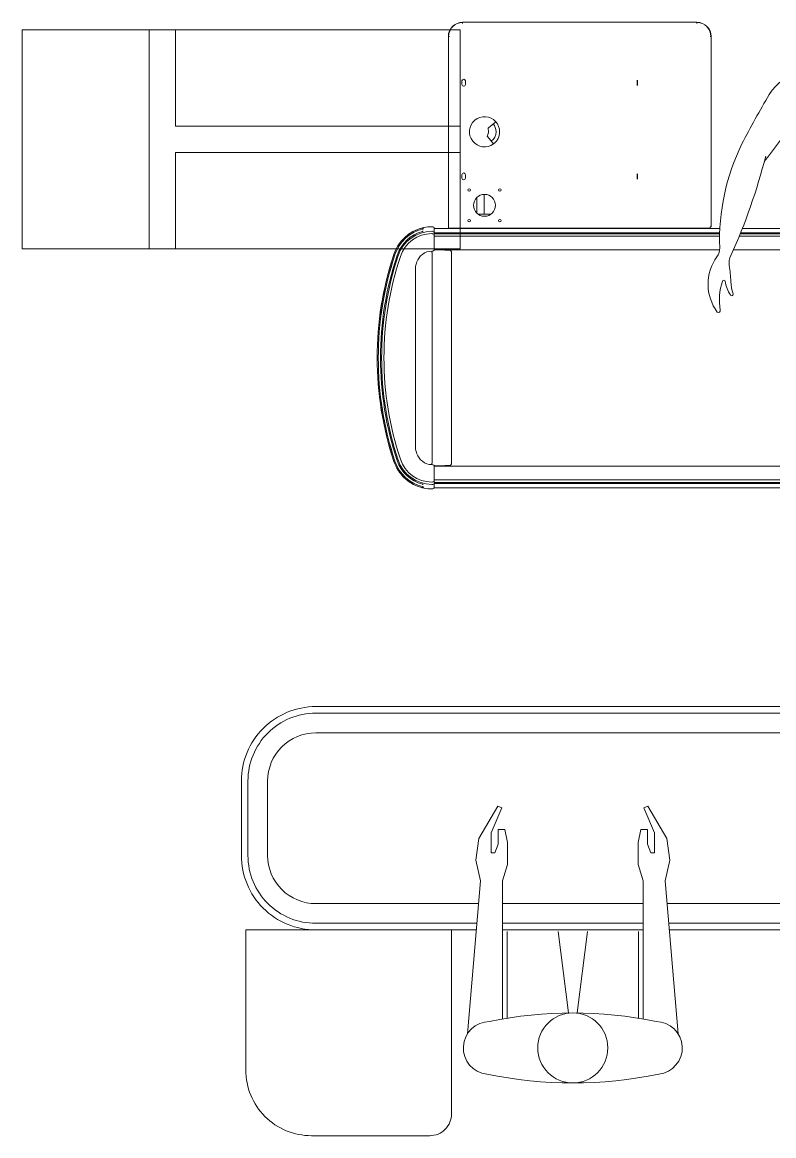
# Model space of a CAD drawing. Header units: millimetres. Extents: x 1653.8 to 1709.6, y 1641.2 to 1683.3.
# Drawn here: x 1700.367 to 1702.083, y 1655.511 to 1658.054 of the extents above; entities that cross this region are included whole.
import ezdxf

# ---------------------------------------------------------------- set-up
doc = ezdxf.new("R2010")
doc.units = ezdxf.units.MM
doc.layers.add('AR_MOBILIARIO', color=1, linetype='Continuous', lineweight=0)
doc.layers.add('CHAPA MODULO PDV', color=7, linetype='Continuous')
doc.layers.add('CHECKOUT', color=7, linetype='Continuous')

# ---------------------------------------------------------------- blocks, each defined once
blk = doc.blocks.new('SE47')
at = {"layer": 'CHAPA MODULO PDV', "color": 7, "linetype": 'Continuous'}
for p, q in [((-686.5, -174.4), (-686.5, -186.3)), ((-686.5, -388.4), (-686.5, -400.3))]:
    blk.add_line(p, q, dxfattribs=at)
blk = doc.blocks.new('ck 2200 ce')
at = {"layer": 'AR_MOBILIARIO'}
for p, q in [((6346577.5, 525705.9), (6346577.3, 525705.8)), ((6346577.3, 525705.5), (6346577.6, 525705.6)), ((6346578, 525703.3), (6346578.4, 525703.4)), ((6346579.6, 525698.4), (6346579.6, 525699.3)), ((6346579.6, 525698.4), (6346580, 525698.5)), ((6347047.8, 525698.5), (6347048.4, 525699.4)), ((6347047.8, 525698.6), (6347048.2, 525698.4)), ((6347048.2, 525698.5), (6347048.2, 525698.5)), ((6347049.5, 525703.5), (6347049.8, 525703.4)), ((6347050.3, 525705.7), (6347050.6, 525705.6)), ((6347050.6, 525705.9), (6347050.4, 525705.9)), ((6346605.3, 525656.5), (6347022.9, 525656.5)), ((6346517.6, 525640.4), (6346517.6, 525641.3)), ((6346514.8, 525618.7), (6346514.8, 525619)), ((6346515.9, 525614.7), (6346515.9, 525614.7)), ((6346527.2, 525614), (6346517.1, 525614)), ((6346517.6, 523286), (6346517.6, 525614)), ((6346525, 525618.7), (6346525, 525619)), ((6346526, 525614.7), (6346526, 525614.7)), ((6346527.1, 523529), (6346527.1, 525614)), ((6346527.2, 525614), (6346529.3, 525614)), ((6346529.5, 525614), (6346529.3, 525614)), ((6346529.4, 523529), (6346529.4, 525614)), ((6346529.5, 525614), (6346532.5, 525614)), ((6346530.5, 525618.7), (6346530.5, 525619)), ((6346531.4, 525614.7), (6346531.4, 525614.7)), ((6346532.5, 525614), (6346561, 525614)), ((6346535.2, 525614), (6346535.2, 524431)), ((6346561, 525614), (6346568, 525614)), ((6346566.7, 525614), (6346566.7, 524431)), ((6346567.6, 525614), (6346567.6, 525611.1)), ((6346567.6, 525611.1), (6346567.6, 525604.7)), ((6346567.6, 525604.7), (6346567.9, 525589.6)), ((6346569.3, 525614.7), (6346569.3, 525614.7)), ((6346570.4, 525619), (6346573.4, 525619)), ((6346570.4, 525618.7), (6346570.4, 525619)), ((6346573.4, 525618.7), (6346573.4, 525619)), ((6346573.4, 525618.3), (6346573.4, 525618.7)), ((6346573.4, 525618.2), (6346573.4, 525618.3)), ((6346573.4, 525618.2), (6347054.8, 525618.2)), ((6347054.8, 525619), (6347057.8, 525619)), ((6347054.8, 525618.7), (6347054.8, 525619)), ((6347054.8, 525618.7), (6347054.8, 525618.3)), ((6347054.8, 525618.3), (6347054.8, 525618.2)), ((6347057.8, 525618.7), (6347057.8, 525619)), ((6347058.9, 525614.7), (6347058.9, 525614.7)), ((6347060.2, 525614), (6347067.2, 525614)), ((6347060.3, 525589.6), (6347060.5, 525602.2)), ((6347060.5, 524962.1), (6347060.5, 525614)), ((6347067.2, 525614), (6347095.6, 525614)), ((6347092, 524962.1), (6347092, 525614)), ((6347095.6, 525614), (6347098.7, 525614)), ((6347096.8, 525614.7), (6347096.8, 525614.7)), ((6347097.4, 525614), (6347097.4, 524961.9)), ((6347097.7, 525618.7), (6347097.7, 525619)), ((6347098.9, 525614), (6347098.7, 525614)), ((6347098.9, 525614), (6347101, 525614)), ((6347099.7, 525614), (6347099.7, 524961.9)), ((6347111, 525614), (6347101, 525614)), ((6347102.2, 525614.7), (6347102.2, 525614.7)), ((6347103.2, 525618.7), (6347103.2, 525619)), ((6347109.7, 525614), (6347109.7, 524961.4)), ((6347112.3, 525614.7), (6347112.3, 525614.7)), ((6347113.4, 525619), (6347113.4, 525618.7)), ((6346566.7, 525596), (6346567.8, 525596)), ((6346567.9, 525589.6), (6346567.9, 525588.7)), ((6346567.9, 525588.7), (6346568, 525579.9)), ((6346574, 525574), (6347054.2, 525574)), ((6347060.2, 525579.9), (6347060.3, 525588.7)), ((6347060.3, 525588.7), (6347060.3, 525589.6)), ((6347060.4, 525596), (6347060.5, 525596)), ((6347110.4, 525581.4), (6347110.4, 524983.9)), ((6347547.9, 525581.4), (6347110.4, 525581.4)), ((6347547.9, 525581.4), (6347547.9, 525579.9)), ((6347547.9, 525578.9), (6347547.9, 525581.4)), ((6347548.1, 525580.9), (6347548.1, 525578.9)), ((6347224.4, 525550.4), (6347232.4, 525550.4)), ((6347438.4, 525550.4), (6347446.4, 525550.4)), ((6347577.9, 525549.1), (6347579.9, 525549.1)), ((6347580.4, 525548.9), (6347577.9, 525548.9)), ((6347580.4, 525548.9), (6347580.2, 525548.9)), ((6347580.4, 525013.9), (6347580.4, 525548.9)), ((6347232.4, 525542.4), (6347224.4, 525542.4)), ((6347446.4, 525542.4), (6347438.4, 525542.4)), ((6347141.9, 525484.6), (6347141.9, 525513.2)), ((6347141.9, 525499.4), (6347187.4, 525499.4)), ((6347180.2, 525516.4), (6347144.5, 525516.4)), ((6347319.7, 525492), (6347302.8, 525478.2)), ((6347329, 525489.6), (6347321.6, 525492.3)), ((6347337.7, 525490.8), (6347330, 525489.5)), ((6347353.4, 525473.2), (6347339.6, 525490.1)), ((6347579.9, 525013.9), (6347577.9, 525013.9)), ((6347579.9, 525013.9), (6347580.4, 525013.9)), ((6347580.4, 525013.9), (6347579.9, 525013.9)), ((6347110.4, 524983.9), (6347112.9, 524983.9)), ((6347111.9, 524983.9), (6347112.2, 524983.9)), ((6347112.9, 524983.9), (6347112.9, 524981.4)), ((6347112.9, 524983.2), (6347112.9, 524982.9)), ((6347112.9, 524981.4), (6347547.9, 524981.4)), ((6347547.9, 524983.9), (6347547.9, 524981.9)), ((6347547.9, 524981.4), (6347547.9, 524981.9)), ((6347547.9, 524981.4), (6347547.9, 524981.9)), ((6347060.5, 524537.8), (6347060.5, 524930.6)), ((6347092, 524485.9), (6347092, 524917.2)), ((6347097.4, 524915), (6347097.4, 524476.5)), ((6347099.7, 524914.1), (6347099.7, 524474.2)), ((6347109.7, 524910.1), (6347109.7, 524482.8))]:
    blk.add_line(p, q, dxfattribs=at)
for centre, radius in [((6347127.4, 525533.9), 3), ((6347162.4, 525498.9), 25), ((6347197.4, 525533.9), 3), ((6347127.4, 525463.9), 3), ((6347197.4, 525463.9), 3)]:
    blk.add_circle(centre, radius, dxfattribs=at)
for centre, radius, start, end in [((6346814.1, 524992.5), 751.5, 71.6747, 108.3465), ((6346814.1, 524992.5), 751.3, 71.676, 108.3465), ((6346814.1, 524992.5), 748.9, 71.6807, 108.3465), ((6346814.1, 524992.5), 743.8, 71.686, 108.3465), ((6346814.1, 524992.5), 741.3, 71.6535, 108.3465), ((6346814.1, 524992.5), 735.9, 71.6535, 108.3465), ((6346606.4, 525619), 88.9, 108.5813, 166.2018), ((6346606.4, 525619), 91.5, 108.5286, 126.9426), ((6346606.4, 525619), 91.3, 108.5401, 122.3285), ((6347021.8, 525619), 83.8, 14.6761, 71.6535), ((6347021.8, 525619), 88.9, 13.9046, 71.6535), ((6347021.8, 525619), 91.5, 13.627, 71.6535), ((6347021.8, 525619), 91.3, 59.0147, 71.6535), ((6346606.4, 525619), 91.5, 130.3239, 166.4535), ((6346606.4, 525619), 91.3, 130.3507, 166.4559), ((6346606.4, 525619), 81.3, 108.3465, 180), ((6346606.4, 525619), 83.8, 108.6391, 165.4572), ((6346606.4, 525619), 75.9, 108.3465, 180), ((6346524.2, 525734.7), 51, 299.4459, 311.3438), ((6346571.1, 525689.9), 13.4, 150.4044, 163.4198), ((6347021.8, 525619), 75.9, 0, 71.6535), ((6347021.8, 525619), 81.3, 0, 71.6535), ((6347057.1, 525689.9), 13.4, 16.5802, 29.5956), ((6347021.8, 525619), 91.3, 57.6483, 58.7242), ((6347104, 525734.7), 51, 228.6562, 240.5541), ((6347021.8, 525619), 91.3, 13.6299, 51.6627), ((6346606.4, 525619), 36, 108.3465, 142.732), ((6346814.1, 524992.5), 696, 107.4581, 108.3465), ((6346814.1, 524992.5), 696, 71.6535, 72.5419), ((6347021.8, 525619), 36, 37.268, 71.6535), ((6346606.4, 525619), 91.6, 168.6865, 180), ((6346562.4, 525628.3), 46.6, 164.9642, 169.4105), ((6346606.4, 525619), 36, 142.732, 180), ((6347021.8, 525619), 36, 0, 37.268), ((6347067.5, 525628.8), 44.8, 10.6058, 15.1734), ((6347021.8, 525619), 91.6, 0, 11.4153), ((6346522.8, 525618.7), 8, 180, 210), ((6346517.1, 525615.5), 1.48, 210, 270), ((6346533.5, 525618.7), 8.54, 179.8693, 207.7648), ((6346527.2, 525615.3), 1.35, 206.8262, 268.817), ((6346539.5, 525618.7), 8.97, 179.8586, 206.3126), ((6346532.6, 525615.3), 1.28, 204.8089, 267.9799), ((6346568, 525615.5), 1.48, 270, 330), ((6346568, 525615.5), 1.49, 270.1609, 282.7723), ((6346562.4, 525618.7), 8, 330, 0), ((6347065.8, 525618.7), 8, 180, 210), ((6347060.2, 525615.5), 1.48, 210, 270), ((6347060.2, 525615.5), 1.49, 257.2295, 269.8373), ((6347095.6, 525615.3), 1.28, 272.0201, 335.1911), ((6347088.7, 525618.7), 8.97, 333.6874, 0.1414), ((6347101, 525615.3), 1.35, 271.183, 333.1738), ((6347094.6, 525618.7), 8.57, 332.2762, 0.0897), ((6347111, 525615.5), 1.48, 270, 330), ((6347105.4, 525618.7), 8, 330, 0), ((6346574, 525580), 6, 181, 270), ((6347054.2, 525580), 6, 270, 359), ((6347547.9, 525548.9), 32.5, 0, 90), ((6347547.9, 525548.9), 30, 89.618, 90), ((6347547.9, 525548.9), 32, 0.3581, 89.6419), ((6347224.4, 525546.4), 4, 90, 270), ((6347232.4, 525546.4), 4, 270, 90), ((6347438.4, 525546.4), 4, 90, 270), ((6347446.4, 525546.4), 4, 270, 90), ((6347547.9, 525548.9), 30, 0, 0.382), ((6347330.4, 525498.9), 34.5, 311.833, 216.8492), ((6347330.4, 525498.9), 34.5, 216.8492, 270), ((6347330.4, 525498.9), 26.5, 216.0963, 270), ((6347320.9, 525490.5), 2, 69.3411, 129.3411), ((6347329.7, 525491.5), 2, 249.3411, 279.3411), ((6347330.4, 525498.9), 26.5, 270, 312.586), ((6347330.4, 525498.9), 34.5, 270, 311.833), ((6347338, 525488.8), 2, 39.3411, 99.3411), ((6347547.9, 525013.9), 32, 270, 0), ((6347547.9, 525013.9), 32.5, 270, 0), ((6346982.1, 524881.8), 106.7, 54.0141, 126.5593), ((6346922.7, 524965.2), 4.73, 149.9172, 277.9383), ((6346946.6, 524821.4), 141, 72.405, 99.5169), ((6347064.2, 524994.8), 32.9, 234.014, 271.8944), ((6347081.9, 524460), 502.2, 63.9074, 91.8942), ((6346959.1, 524934.3), 3.25, 115.3521, 295.3533), ((6347002.7, 524868.6), 82.1, 99.6697, 123.2491), ((6346994, 524822.4), 114, 92.8001, 107.114), ((6346970.6, 525300.1), 364.2, 272.7995, 278.6013), ((6346988.4, 524952.7), 3.21, 279.6696, 71.1408), ((6347031.5, 524907.7), 32.9, 60.458, 101.2606), ((6347605, 526165.6), 1349.7, 245.6145, 255.8446), ((6346303.8, 522970.9), 2182.2, 59.3766, 62.7549), ((6347948.6, 525701.4), 1085.6, 230.8029, 235.6435), ((6347360.9, 524756.7), 106.9, 319.5514, 59.3767)]:
    blk.add_arc(centre, radius, start, end, dxfattribs=at)
at = {"layer": 'AR_MOBILIARIO', "extrusion": (0, 0, -1)}
for centre, major_axis, ratio, start_param, end_param in [((6347097.3, 525615.5), (-3.03, 0.67), 0.109689, 3.463778, 3.739104), ((6347097.7, 525616.2), (-2.66, 1.38), 0.237835, 3.434645, 3.709971)]:
    blk.add_ellipse(centre, major_axis=major_axis, ratio=ratio, start_param=start_param, end_param=end_param, dxfattribs=at)
at = {"layer": 'AR_MOBILIARIO'}
for points, knots in [([(6346578, 525703.3), (6346578, 525703.3), (6346578, 525703.3), (6346578, 525703.2), (6346578, 525703.2), (6346578.1, 525703.1)], [0.6944069, 0.6944069, 0.6944069, 0.6944069, 0.75, 0.75, 1, 1, 1, 1]), ([(6347047.8, 525698.7), (6347047.8, 525698.6), (6347047.8, 525698.6), (6347047.8, 525698.5), (6347047.7, 525698.4), (6347047.7, 525698.3)], [0.5368466, 0.5368466, 0.5368466, 0.5368466, 0.75, 0.75, 1, 1, 1, 1]), ([(6347049.5, 525703.5), (6347049.5, 525703.5), (6347049.5, 525703.5), (6347049.5, 525703.5), (6347049.5, 525703.4), (6347049.4, 525703.4)], [0.7124749, 0.7124749, 0.7124749, 0.7124749, 0.75, 0.75, 1, 1, 1, 1]), ([(6346549.3, 525690.2), (6346548.9, 525689.9), (6346548.7, 525689.7), (6346548.3, 525689.3), (6346548.2, 525689.2), (6346548, 525688.9), (6346547.9, 525688.8), (6346547.8, 525688.6), (6346547.7, 525688.6), (6346547.6, 525688.4), (6346547.6, 525688.3), (6346547.6, 525688.2), (6346547.6, 525688.2), (6346547.6, 525688.1), (6346547.6, 525688.1), (6346547.7, 525688.1)], [0, 0, 0, 0, 0.25, 0.25, 0.375, 0.375, 0.5, 0.5, 0.625, 0.625, 0.75, 0.75, 0.875, 0.875, 1, 1, 1, 1]), ([(6346548.9, 525686.8), (6346548.8, 525687), (6346548.7, 525687.2), (6346548.5, 525687.4), (6346548.4, 525687.5), (6346548.3, 525687.6), (6346548.3, 525687.7), (6346548.1, 525687.8), (6346548, 525687.9), (6346547.8, 525688), (6346547.8, 525688.1), (6346547.7, 525688.1)], [0, 0, 0, 0, 0.25, 0.25, 0.375, 0.375, 0.5, 0.5, 0.75, 0.75, 1, 1, 1, 1]), ([(6346559.4, 525696.9), (6346559.4, 525696.9), (6346559.4, 525696.9), (6346559.3, 525696.9), (6346559.2, 525696.9), (6346559, 525696.8), (6346558.9, 525696.8), (6346558.5, 525696.7), (6346558.2, 525696.5), (6346557.9, 525696.3)], [0.4356271, 0.4356271, 0.4356271, 0.4356271, 0.5, 0.5, 0.625, 0.625, 0.75, 0.75, 1, 1, 1, 1]), ([(6346579.6, 525698.4), (6346579.6, 525698.4), (6346579.6, 525698.4), (6346579.6, 525698.4), (6346579.6, 525698.4), (6346579.6, 525698.2), (6346579.6, 525698.1), (6346579.7, 525698)], [0.4707514, 0.4707514, 0.4707514, 0.4707514, 0.5, 0.5, 0.75, 0.75, 1, 1, 1, 1]), ([(6347070.3, 525696.3), (6347070.2, 525696.4), (6347070, 525696.5), (6347069.7, 525696.6), (6347069.6, 525696.7), (6347069.2, 525696.9), (6347069, 525696.9), (6347068.7, 525697), (6347068.6, 525696.9), (6347068.6, 525696.8), (6347068.6, 525696.8), (6347068.7, 525696.7), (6347068.7, 525696.6), (6347068.8, 525696.5)], [0, 0, 0, 0, 0.125, 0.125, 0.25, 0.25, 0.5, 0.5, 0.75, 0.75, 0.875, 0.875, 1, 1, 1, 1]), ([(6347080.5, 525688.1), (6347080.6, 525688.1), (6347080.6, 525688.2), (6347080.6, 525688.4), (6347080.5, 525688.5), (6347080.3, 525688.8), (6347080.2, 525688.9), (6347080, 525689.2), (6347079.9, 525689.3), (6347079.6, 525689.5), (6347079.5, 525689.7), (6347079.2, 525689.9), (6347079.1, 525690.1), (6347078.9, 525690.2)], [0, 0, 0, 0, 0.25, 0.25, 0.5, 0.5, 0.625, 0.625, 0.75, 0.75, 0.875, 0.875, 1, 1, 1, 1]), ([(6347079.3, 525686.8), (6347079.4, 525687), (6347079.5, 525687.2), (6347079.7, 525687.4), (6347079.7, 525687.5), (6347079.9, 525687.6), (6347079.9, 525687.7), (6347080.1, 525687.8), (6347080.2, 525687.9), (6347080.4, 525688), (6347080.4, 525688.1), (6347080.5, 525688.1)], [0, 0, 0, 0, 0.25, 0.25, 0.375, 0.375, 0.5, 0.5, 0.75, 0.75, 1, 1, 1, 1]), ([(6346516.8, 525637.3), (6346516.8, 525637.3), (6346516.8, 525637.2), (6346516.7, 525637.2), (6346516.7, 525637.1), (6346516.7, 525637.1), (6346516.8, 525637.2), (6346516.9, 525637.6), (6346517.1, 525638.4), (6346517.4, 525639.5), (6346517.6, 525640.5), (6346517.7, 525640.9), (6346517.7, 525641)], [0.1095929, 0.1095929, 0.1095929, 0.1095929, 0.1133966, 0.1460237, 0.1806622, 0.2289626, 0.3037031, 0.4265251, 0.593311, 0.7821441, 0.9651, 1, 1, 1, 1]), ([(6346519.3, 525638.2), (6346519.3, 525638.2), (6346519.3, 525638.2), (6346519.4, 525638.3), (6346519.5, 525638.5), (6346519.7, 525639), (6346519.9, 525639.6), (6346520, 525640), (6346520, 525640.2)], [0.3857231, 0.3857231, 0.3857231, 0.3857231, 0.4014018, 0.4943563, 0.5967216, 0.7350786, 0.8889945, 1, 1, 1, 1]), ([(6346524.7, 525638.7), (6346524.7, 525638.7), (6346524.7, 525638.8), (6346524.8, 525638.9), (6346525, 525639.2), (6346525.1, 525639.6), (6346525.3, 525640.1), (6346525.3, 525640.3), (6346525.3, 525640.4)], [0.2950104, 0.2950104, 0.2950104, 0.2950104, 0.3972401, 0.5141414, 0.6371286, 0.7767908, 0.92468, 1, 1, 1, 1]), ([(6347102.9, 525640.2), (6347102.9, 525640.2), (6347103, 525639.9), (6347103.1, 525639.5), (6347103.3, 525639.2), (6347103.4, 525639), (6347103.5, 525639), (6347103.5, 525639)], [0, 0, 0, 0, 0.0524048, 0.2262328, 0.3910726, 0.5183279, 0.6479287, 0.6479287, 0.6479287, 0.6479287]), ([(6347108.1, 525640.4), (6347108.2, 525640.2), (6347108.3, 525639.8), (6347108.5, 525639.2), (6347108.7, 525638.7), (6347108.8, 525638.5), (6347108.8, 525638.4), (6347108.8, 525638.4)], [0, 0, 0, 0, 0.076392, 0.2456053, 0.3759545, 0.4850329, 0.5687564, 0.5687564, 0.5687564, 0.5687564]), ([(6347110.6, 525640.2), (6347110.7, 525640), (6347110.8, 525639.4), (6347111.1, 525638.4), (6347111.3, 525637.7), (6347111.4, 525637.4), (6347111.4, 525637.3), (6347111.4, 525637.3)], [0, 0, 0, 0, 0.1118914, 0.3346281, 0.5540561, 0.7003426, 0.7635184, 0.7635184, 0.7635184, 0.7635184])]:
    blk.add_open_spline(points, degree=3, knots=knots, dxfattribs=at)
blk.add_open_spline([(6346559.4, 525696.5), (6346559.5, 525696.6), (6346559.6, 525696.8), (6346559.6, 525696.8)], degree=3, dxfattribs=at)
at = {"layer": 'AR_MOBILIARIO', "xscale": -1, "rotation": 90}
blk.add_blockref('SE47', (6347048, 524463.4), dxfattribs=at)
blk = doc.blocks.new('CAJERO')
at = {"layer": 'AR_MOBILIARIO'}
for points in [[(131777.9, 10769.4), (131428.3, 10739.5), (131381.3, 10749.9), (131331.4, 10743.1), (131257.7, 10699.8), (131261.9, 10690.7), (131318.9, 10715), (131364.4, 10715), (131364.4, 10706.7), (131344.7, 10699.1), (131311.3, 10699.1), (131311.3, 10683.9), (131341, 10677.8), (131391, 10677.8), (131428.3, 10689.5), (131744.1, 10689.5)], [(131543.7, 10678.7), (131742.3, 10678.7)], [(131729.9, 10538.7), (131543.7, 10561.9)], [(131729.9, 10518.7), (131543.7, 10495.4)], [(131777.9, 10287.9), (131428.3, 10317.9), (131381.3, 10307.4), (131331.4, 10314.2), (131257.7, 10357.5), (131261.9, 10366.6), (131318.9, 10342.3), (131364.4, 10342.3), (131364.4, 10350.7), (131344.7, 10358.2), (131311.3, 10358.2), (131311.3, 10373.4), (131341, 10379.5), (131391, 10379.5), (131428.3, 10367.9), (131744.1, 10367.9)], [(131543.7, 10378.7), (131742.3, 10378.7)]]:
    blk.add_lwpolyline(points, dxfattribs=at)
blk.add_lwpolyline([(131869.5, 10724.8, 0.949684), (131749.8, 10718.7, 0.105263), (131749.8, 10338.7, 0.949684), (131869.5, 10332.5, 0.103574)], format="xyb", close=True, dxfattribs=at)
blk.add_circle((131809.8, 10528.7), 80, dxfattribs=at)
blk = doc.blocks.new('IMPEST160')
at = {"layer": 'AR_MOBILIARIO'}
for points in [[(92911.3, -24158.2), (92911.3, -23791.8, 0.414214), (92741.3, -23621.8), (92571.3, -23621.8, 0.414214), (92401.3, -23791.8), (92401.3, -25091.8, 0.414214), (92571.3, -25261.8), (92741.3, -25261.8, 0.414214), (92911.3, -25091.8), (92911.3, -24599)], [(92896.3, -24159.4), (92896.3, -23791.8, 0.414214), (92741.3, -23636.8), (92571.3, -23636.8, 0.414214), (92416.3, -23791.8), (92416.3, -25091.8, 0.414214), (92571.3, -25246.8), (92741.3, -25246.8, 0.414214), (92896.3, -25091.8), (92896.3, -24597.7)], [(92851.3, -24163.3), (92851.3, -23791.8, 0.414214), (92741.3, -23681.8), (92571.3, -23681.8, 0.414214), (92461.3, -23791.8), (92461.3, -25091.8, 0.414214), (92571.3, -25201.8), (92741.3, -25201.8, 0.414214), (92851.3, -25091.8), (92851.3, -24593.8)]]:
    blk.add_lwpolyline(points, format="xyb", dxfattribs=at)
blk.add_lwpolyline([(92911.3, -24101.8), (93331.3, -24101.8, 0.414214), (93381.3, -24051.8), (93381.3, -23781.8, 0.414214), (93231.3, -23631.8), (92911.3, -23631.8)], format="xyb", close=True, dxfattribs=at)
for points in [[(92851.3, -24539.4), (92851.3, -24217.8)], [(92896.3, -24539.4), (92896.3, -24217.8)], [(92911.3, -24539.4), (92911.3, -24217.8)]]:
    blk.add_lwpolyline(points, dxfattribs=at)
blk.add_blockref('CAJERO', (-38629, -34907.2), dxfattribs=at)

msp = doc.modelspace()

# ---------------------------------------------------------------- linework, layer by layer
at = {"layer": 'AR_MOBILIARIO'}
for points in [[(1700.6572, 1658.0366), (1700.3672, 1658.0366), (1700.3672, 1657.5366), (1700.6572, 1657.5366)], [(1701.3672, 1658.0366), (1700.3672, 1658.0366), (1700.3672, 1657.5366), (1701.3672, 1657.5366)], [(1701.3672, 1658.0366), (1700.7172, 1658.0366), (1700.7172, 1657.8166), (1701.3672, 1657.8166)], [(1701.3672, 1657.7566), (1700.7172, 1657.7566), (1700.7172, 1657.5366), (1701.3672, 1657.5366)]]:
    msp.add_lwpolyline(points, close=True, dxfattribs=at)

# ---------------------------------------------------------------- block references
at = {"color": 0, "xscale": 0.0009999999999999992, "yscale": 0.0009999999999999992, "zscale": 0.0009999999999999992, "rotation": 90.00000000000001}
msp.add_blockref('ck 2200 ce', (2226.9214, -4689.5265), dxfattribs=at)
at = {"layer": 'CHECKOUT', "xscale": -0.001, "yscale": 0.001, "zscale": 0.001, "rotation": 90}
msp.add_blockref('IMPEST160', (1677.2456, 1748.8925), dxfattribs=at)

doc.saveas('drawing.dxf')
